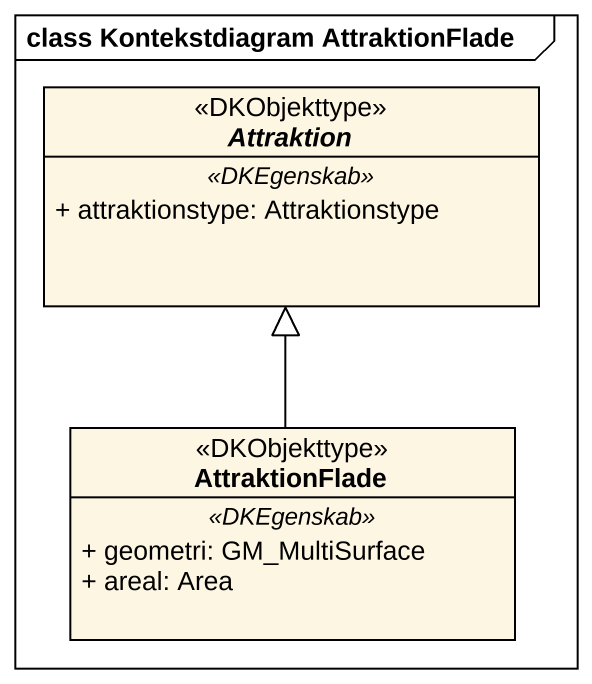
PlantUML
@startuml
mainframe class Kontekstdiagram AttraktionFlade
hide circle
hide empty members
skinparam classAttributeIconSize 0
abstract class Attraktion <<DKObjekttype>> {
  .. <<DKEgenskab>> ..
  + attraktionstype: Attraktionstype
}
class AttraktionFlade <<DKObjekttype>> {
  .. <<DKEgenskab>> ..
  + geometri: GM_MultiSurface
  + areal: Area
}
AttraktionFlade -up-|> Attraktion
@enduml
